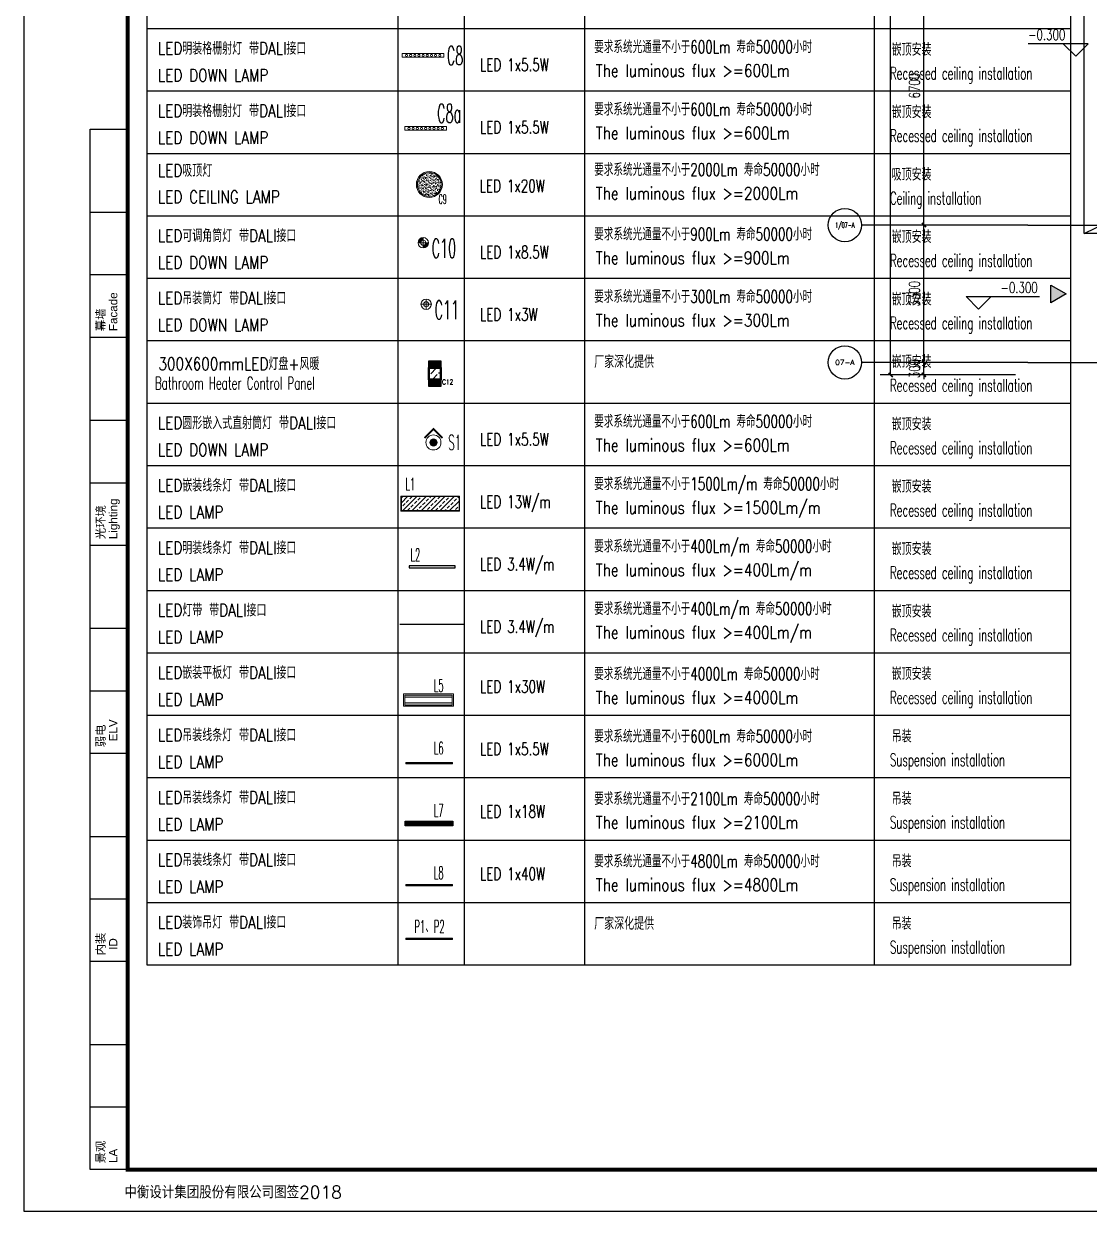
# Model space of a CAD drawing. Extents: x -621157 to 1764546, y -106808 to 741893.
# Drawn here: x 172558 to 198175, y -20399 to 8138 of the extents above; entities that cross this region are included whole.
import ezdxf
from ezdxf.enums import TextEntityAlignment as Align

# ---------------------------------------------------------------- set-up
doc = ezdxf.new("R2010")
doc.units = 0
doc.header["$LTSCALE"] = 1000
doc.header["$MEASUREMENT"] = 0
doc.linetypes.add('DOT', pattern=[6.35, 0, -6.35])
doc.linetypes.add('XREF-A-101-平面图_t3$0$DOTE', pattern=[2.42, 2, -0.2, 0.02, -0.2])
for name, color, linetype in [('0-底图', 7, 'Continuous'), ('A0-Verital$0$TK-WHITE', 7, 'Continuous'), ('AXIS_TEXT', 7, 'Continuous'), ('EQUIP-照明', 3, 'Continuous'), ('I-LIGHT', 3, 'Continuous'), ('SIG_TEXT', 2, 'Continuous'), ('XREF-A-101-平面图_t3$0$A-DIM_ELEV', 8, 'Continuous'), ('XREF-A-101-平面图_t3$0$A-DOTE', 8, 'Continuous'), ('XREF-A-101-平面图_t3$0$A-GROUND', 8, 'Continuous'), ('XREF-A-101-平面图_t3$0$AXIS', 8, 'Continuous'), ('XREF-A-101-平面图_t3$0$PUB_HATCH', 8, 'Continuous'), ('XREF-A-101-平面图_t3$0$PUB_TEXT', 8, 'Continuous'), ('顶面材料与灯具图例$0$I-LIGHT—灯具编号', 8, 'Continuous')]:
    doc.layers.add(name, color=color, linetype=linetype)
doc.layers.add('CEILING-INF', color=4, linetype='Continuous', lineweight=0)
doc.layers.add('LIGHT-INF', color=6, linetype='Continuous', lineweight=0)
doc.styles.add('A0-Verital$0$TK-HZ', font='romans.shx', dxfattribs={"bigfont": 'hztxt.shx'})
doc.styles.add('A0-Verital$0$TK_Arial', font='arial.ttf')
doc.styles.add('A0-Verital$0$TK_HZ', font='romans.shx', dxfattribs={"bigfont": 'hztxt.shx'})
doc.styles.add('A0-Verital$0$TK_宋体', font='STZHONGS.TTF')
doc.styles.add('COMPLEX', font='COMPLEX')
doc.styles.add('DIM_FONT', font='ROMANS', dxfattribs={"width": 0.8, "bigfont": 'HZDXC'})
doc.styles.add('INF DIM', font='SIMPLEX.SHX', dxfattribs={"width": 0.7, "bigfont": 'hztxt.shx'})
doc.styles.add('XREF-A-101-平面图_t3$0$A-AXIS-LABEL', font='COMPLEX', dxfattribs={"bigfont": 'GBCBIG'})
doc.styles.add('XREF-A-101-平面图_t3$0$A-DIM_T3', font='SIMPLEX', dxfattribs={"width": 0.705882, "bigfont": 'GBCBIG'})
doc.styles.add('XREF-A-101-平面图_t3$0$A-STANDARD', font='SIMPLEX', dxfattribs={"bigfont": 'GBCBIG'})
doc.styles.add('XZC', font='SIMPLEX.SHX', dxfattribs={"width": 0.7, "bigfont": 'hztxt.shx'})
doc.styles.add('顶面材料与灯具图例$0$DIM_FONT', font='SIMPLEX.shx', dxfattribs={"width": 0.8})
doc.linetypes.add('LED_LINE', pattern='A,12.7,-5.08,["LED",XZC,S=2.54,R=0,X=-2.54,Y=-1.27],-6.35', length=24.13)
doc.dimstyles.new('XREF-A-101-平面图_t3$0$A-DIM-100', dxfattribs={"dimscale": 100, "dimtxt": 2.55, "dimasz": 1, "dimexe": 2.5, "dimexo": 3, "dimgap": 1, "dimtad": 1, "dimdec": 0, "dimzin": 0, "dimdsep": 46, "dimtxsty": 'XREF-A-101-平面图_t3$0$A-DIM_T3', "dimblk": 'XREF-A-101-平面图_t3$0$_ArchTick', "dimcen": 0.09, "dimclrt": 7, "dimazin": 2, "dimtfac": 1, "dimtdec": 0, "dimtix": 1, "dimtmove": 2, "dimatfit": 3, "dimfxl": 0, "dimtolj": 1, "dimtzin": 0, "dimarcsym": 0})

# ---------------------------------------------------------------- blocks, each defined once
blk = doc.blocks.new('XREF-A-101-平面图_t3$0$_ArchTick')
at = {"color": 0, "linetype": 'ByBlock', "const_width": 0.4}
blk.add_lwpolyline([(-0.5, -0.5), (0.5, 0.5)], dxfattribs=at)
blk = doc.blocks.new('*D25383')
at = {"layer": 'Defpoints', "color": 0}
for p in [(-5800, 0), (-3300, 0), (-3300, -300)]:
    blk.add_point(p, dxfattribs=at)
at = {"layer": 'XREF-A-101-平面图_t3$0$AXIS', "color": 0, "lineweight": -2}
for p, q in [((-3600, 0), (-6050, 0)), ((-5800, 0), (-5800, 100)), ((-5800, -300), (-5800, 0)), ((-3600, -300), (-6050, -300)), ((-5800, -300), (-5800, -400))]:
    blk.add_line(p, q, dxfattribs=at)
at = {"layer": 'XREF-A-101-平面图_t3$0$AXIS', "color": 0, "linetype": 'ByBlock', "lineweight": -2, "xscale": 100, "yscale": 100, "zscale": 100}
for p, rotation in [((-5800, 0), 270), ((-5800, -300), 90)]:
    blk.add_blockref('XREF-A-101-平面图_t3$0$_ArchTick', p, dxfattribs=dict(at, rotation=rotation))
at = {"layer": 'XREF-A-101-平面图_t3$0$AXIS', "color": 7, "insert": (-6028, -150), "char_height": 255, "attachment_point": 5, "rotation": 90, "style": 'XREF-A-101-平面图_t3$0$A-DIM_T3'}
blk.add_mtext('\\A1;300', dxfattribs=at)
blk = doc.blocks.new('*D25384')
at = {"layer": 'Defpoints', "color": 0}
for p in [(-5800, 3300), (-3300, 3300), (-3300, 0)]:
    blk.add_point(p, dxfattribs=at)
at = {"layer": 'XREF-A-101-平面图_t3$0$AXIS', "color": 0, "lineweight": -2}
for p, q in [((-3600, 3300), (-6050, 3300)), ((-5800, 0), (-5800, 3300)), ((-3600, 0), (-6050, 0))]:
    blk.add_line(p, q, dxfattribs=at)
at = {"layer": 'XREF-A-101-平面图_t3$0$AXIS', "color": 0, "linetype": 'ByBlock', "lineweight": -2, "xscale": 100, "yscale": 100, "zscale": 100}
for p, rotation in [((-5800, 3300), 90), ((-5800, 0), 270)]:
    blk.add_blockref('XREF-A-101-平面图_t3$0$_ArchTick', p, dxfattribs=dict(at, rotation=rotation))
at = {"layer": 'XREF-A-101-平面图_t3$0$AXIS', "color": 7, "insert": (-6028, 1650), "char_height": 255, "attachment_point": 5, "rotation": 90, "style": 'XREF-A-101-平面图_t3$0$A-DIM_T3'}
blk.add_mtext('\\A1;3300', dxfattribs=at)
blk = doc.blocks.new('*D25385')
at = {"layer": 'Defpoints', "color": 0}
for p in [(-5800, 10000), (-3300, 10000), (-3300, 3300)]:
    blk.add_point(p, dxfattribs=at)
at = {"layer": 'XREF-A-101-平面图_t3$0$AXIS', "color": 0, "lineweight": -2}
for p, q in [((-3600, 10000), (-6050, 10000)), ((-5800, 3300), (-5800, 10000)), ((-3600, 3300), (-6050, 3300))]:
    blk.add_line(p, q, dxfattribs=at)
at = {"layer": 'XREF-A-101-平面图_t3$0$AXIS', "color": 0, "linetype": 'ByBlock', "lineweight": -2, "xscale": 100, "yscale": 100, "zscale": 100}
for p, rotation in [((-5800, 10000), 90), ((-5800, 3300), 270)]:
    blk.add_blockref('XREF-A-101-平面图_t3$0$_ArchTick', p, dxfattribs=dict(at, rotation=rotation))
at = {"layer": 'XREF-A-101-平面图_t3$0$AXIS', "color": 7, "insert": (-6028, 6650), "char_height": 255, "attachment_point": 5, "rotation": 90, "style": 'XREF-A-101-平面图_t3$0$A-DIM_T3'}
blk.add_mtext('\\A1;6700', dxfattribs=at)
blk = doc.blocks.new('_AXISO')
blk.add_circle((0, 0), 0.5)
at = {"layer": 'AXIS_TEXT', "style": 'COMPLEX'}
blk.add_attdef('A', text='', height=0.56, dxfattribs=at).set_placement((-0.25, -0.28), (0.25, -0.28), align=Align.FIT)
blk = doc.blocks.new('*D25392')
at = {"layer": 'Defpoints', "color": 0}
for p in [(-6600, 40300), (-3300, 40300), (-3300, -300)]:
    blk.add_point(p, dxfattribs=at)
at = {"layer": 'XREF-A-101-平面图_t3$0$AXIS', "color": 0, "lineweight": -2}
for p, q in [((-3600, 40300), (-6850, 40300)), ((-6600, -300), (-6600, 40300)), ((-3600, -300), (-6850, -300))]:
    blk.add_line(p, q, dxfattribs=at)
at = {"layer": 'XREF-A-101-平面图_t3$0$AXIS', "color": 0, "linetype": 'ByBlock', "lineweight": -2, "xscale": 100, "yscale": 100, "zscale": 100}
for p, rotation in [((-6600, 40300), 90), ((-6600, -300), 270)]:
    blk.add_blockref('XREF-A-101-平面图_t3$0$_ArchTick', p, dxfattribs=dict(at, rotation=rotation))
at = {"layer": 'XREF-A-101-平面图_t3$0$AXIS', "color": 7, "insert": (-6828, 20000), "char_height": 255, "attachment_point": 5, "rotation": 90, "style": 'XREF-A-101-平面图_t3$0$A-DIM_T3'}
blk.add_mtext('\\A1;40600', dxfattribs=at)
blk = doc.blocks.new('XREF-A-101-平面图_t3$0$bz1')
at = {"layer": 'XREF-A-101-平面图_t3$0$PUB_HATCH'}
h = blk.add_hatch(color=1, dxfattribs=at)
h.dxf.hatch_style = 1
h.paths.add_polyline_path([(4866032, -641203), (4865818, -641573), (4866245, -641573)])
at = {"layer": 'XREF-A-101-平面图_t3$0$PUB_TEXT', "color": 1}
blk.add_lwpolyline([(4866032, -641203), (4865818, -641573), (4866245, -641573)], close=True, dxfattribs=at)
blk = doc.blocks.new('XREF-A-101-平面图_t3$0$G$C34B60025')
at = {"xscale": -1, "rotation": 270}
blk.add_blockref('XREF-A-101-平面图_t3$0$bz1', (638721, -5004286), dxfattribs=at)
blk = doc.blocks.new('A0-Verital$0$新增会签')
at = {"layer": 'A0-Verital$0$TK-WHITE'}
for p, q in [((-900, 0), (-900, 25000)), ((-900, 25000), (0, 25000)), ((0, 23000), (-900, 23000)), ((0, 21500), (-900, 21500)), ((0, 20000), (-900, 20000)), ((0, 18000), (-900, 18000)), ((0, 16500), (-900, 16500)), ((0, 15000), (-900, 15000)), ((0, 13000), (-900, 13000)), ((0, 11500), (-900, 11500)), ((0, 10000), (-900, 10000)), ((0, 8000), (-900, 8000)), ((0, 6500), (-900, 6500)), ((0, 5000), (-900, 5000)), ((0, 3000), (-900, 3000)), ((0, 1500), (-900, 1500)), ((0, 0), (-900, 0))]:
    blk.add_line(p, q, dxfattribs=at)
for s, style, p in [('Facade ', 'A0-Verital$0$TK_Arial', (-250, 20150)), ('幕墙', 'A0-Verital$0$TK_宋体', (-550, 20150)), ('Lighting  ', 'A0-Verital$0$TK_Arial', (-250, 15150)), ('光环境 ', 'A0-Verital$0$TK_宋体', (-550, 15150)), ('弱电 ', 'A0-Verital$0$TK_宋体', (-550, 10150)), ('ELV', 'A0-Verital$0$TK_Arial', (-250, 10293)), ('内装 ', 'A0-Verital$0$TK_宋体', (-550, 5150)), ('ID   ', 'A0-Verital$0$TK_Arial', (-250, 5283)), ('景观 ', 'A0-Verital$0$TK_宋体', (-550, 150)), ('LA ', 'A0-Verital$0$TK_Arial', (-250, 159))]:
    blk.add_text(s, height=200, rotation=90, dxfattribs=dict(at, style=style)).set_placement(p)
at = {"layer": 'A0-Verital$0$TK-WHITE', "style": 'A0-Verital$0$TK-HZ', "flags": 8}
blk.add_attdef('FACADE', (-271, 21710), '', height=350, rotation=90, dxfattribs=at)
at = {"layer": 'A0-Verital$0$TK-WHITE', "style": 'A0-Verital$0$TK-HZ'}
for tag, p in [('LIGHTING', (-271, 16710)), ('ELECTRICITYLOWVOLTAGE', (-271, 11710)), ('INTERIORDESIGN', (-271, 6710)), ('LANDSCAPEARCHITECTURE', (-271, 1710))]:
    blk.add_attdef(tag, p, '', height=350, rotation=90, dxfattribs=at)
blk = doc.blocks.new('A0-Verital')
blk.add_lwpolyline([(118900, 84100), (0, 84100), (0, 0), (118900, 0)], close=True)
at = {"const_width": 100}
blk.add_lwpolyline([(2500, 83100), (117900, 83100), (117900, 1000), (2500, 1000)], close=True, dxfattribs=at)
blk.add_blockref('A0-Verital$0$新增会签', (2500, 1000))
at = {"style": 'A0-Verital$0$TK_HZ'}
blk.add_text('中衡设计集团股份有限公司图签2018', height=300, dxfattribs=at).set_placement((2420, 308))
blk = doc.blocks.new('顶面材料与灯具图例$0$gfddxx')
at = {"ltscale": 20}
h = blk.add_hatch(dxfattribs=at)
h.set_pattern_fill('ANSI36', color=256, scale=1000)
h.set_pattern_definition([(45, (-0.002, 170), (66.291261, 243.067956), [312.5, -62.5, 0, -62.5])])
h.paths.add_polyline_path([(452232, 1190320), (452232, 1190060), (452492, 1190060), (452492, 1190320)])
at = {"ltscale": 20, "elevation": 0}
for points in [[(452212, 1190340), (452512, 1190340), (452512, 1190490), (452212, 1190490)], [(452212, 1190340), (452512, 1190340), (452512, 1190040), (452212, 1190040)], [(452222, 1190350), (452502, 1190350), (452502, 1190480), (452222, 1190480)], [(452212, 1189890), (452512, 1189890), (452512, 1190040), (452212, 1190040)], [(452222, 1189900), (452502, 1189900), (452502, 1190030), (452222, 1190030)]]:
    blk.add_lwpolyline(points, close=True, dxfattribs=at)
for points in [[(452222, 1190460), (452502, 1190460)], [(452222, 1190430), (452502, 1190430)], [(452222, 1190400), (452502, 1190400)], [(452222, 1190370), (452502, 1190370)], [(452492, 1190320), (452492, 1190060), (452232, 1190060), (452232, 1190320), (452492, 1190320)], [(452222, 1190010), (452502, 1190010)], [(452222, 1189980), (452502, 1189980)], [(452222, 1189950), (452502, 1189950)], [(452222, 1189920), (452502, 1189920)]]:
    blk.add_lwpolyline(points, dxfattribs=at)
blk = doc.blocks.new('A$C8c40f85b')
h = blk.add_hatch()
h.set_pattern_fill('AR-SAND', color=251)
h.set_pattern_definition([(37.5, (-207815.466, -137699.18), (-1.600031, 48.941324), [0, -38.608, 0, -43.18, 0, -41.275]), (7.5, (-207815.466, -137699.18), (44.952328, 71.68251), [0, -20.828, 0, -34.798, 0, -13.335]), (327.5, (-207846.71, -137699.18), (79.099237, 0.1437185), [0, -12.7, 0, -45.72, 0, -59.69]), (317.5, (-207846.71, -137699.18), (76.355645, 22.292932), [0, -6.35, 0, -29.972, 0, -34.29])])
edge = h.paths.add_edge_path()
edge.add_arc((0, 0), 230, 0, 360)
blk.add_circle((0, 0), 250)
at = {"color": 251}
blk.add_circle((0, 0), 230, dxfattribs=at)
at = {"style": 'INF DIM', "width": 0.5}
blk.add_text('C9', height=180, dxfattribs=at).set_placement((177, -371))
blk = doc.blocks.new('Infinity0113183485')
h = blk.add_hatch(color=256)
edge = h.paths.add_edge_path()
edge.add_arc((0, 0), 45, -90, 270, ccw=False)
at = {"const_width": 22.5}
blk.add_lwpolyline([(-109, 54), (0, 163), (109, 54)], dxfattribs=at)
for radius in [90, 45]:
    blk.add_circle((0, 0), radius)
at = {"style": 'INF DIM', "width": 0.5}
blk.add_text('S1', height=180, dxfattribs=at).set_placement((179, -90))
blk = doc.blocks.new('Infinity01131843401')
blk.add_lwpolyline([(-200, -17), (-200, 18), (200, 18), (200, -17)], close=True)
for centre in [(-160, 0), (-120, 0), (-80, 0), (-40, 0), (0, 0), (40, 0), (80, 0), (120, 0), (160, 0)]:
    blk.add_circle(centre, 10)
at = {"style": 'INF DIM', "width": 0.5}
blk.add_text('C8', height=180, dxfattribs=at).set_placement((228, -92))
blk = doc.blocks.new('C8A')
blk.add_lwpolyline([(793203, -54121), (793203, -54086), (793603, -54086), (793603, -54121)], close=True)
for centre in [(793243, -54104), (793283, -54104), (793323, -54104), (793363, -54104), (793403, -54104), (793443, -54104), (793483, -54104), (793523, -54104), (793563, -54104)]:
    blk.add_circle(centre, 10)
at = {"style": 'INF DIM', "width": 0.5}
blk.add_text('C8a', height=180, dxfattribs=at).set_placement((793513, -54050))
blk = doc.blocks.new('A$C8937094a')
at = {"color": 8}
for points in [[(50, 0), (-50, 0)], [(0, 50), (0, -50)]]:
    blk.add_lwpolyline(points, dxfattribs=at)
blk.add_circle((0, 0), 50)
blk.add_circle((0, 0), 24.5, dxfattribs=at)
at = {"style": 'INF DIM', "width": 0.5}
blk.add_text('C11', height=180, dxfattribs=at).set_placement((81, -144))
blk = doc.blocks.new('*U24927')
h = blk.add_hatch(color=8)
h.dxf.hatch_style = 1
h.paths.add_polyline_path([(-50, 0), (-24, 0, -0.414214), (0, 24), (0, 50, 0.414214)])
h.paths.add_polyline_path([(0, -24), (0, -50, 0.414214), (50, 0), (24, 0, -0.414214)])
at = {"color": 8}
for points in [[(50, 0), (-50, 0)], [(0, 50), (0, -50)]]:
    blk.add_lwpolyline(points, dxfattribs=at)
blk.add_circle((0, 0), 50)
blk.add_circle((0, 0), 24.5, dxfattribs=at)
at = {"style": 'INF DIM', "width": 0.5}
blk.add_text('C10', height=180, dxfattribs=at).set_placement((81, -144))
blk = doc.blocks.new('XREF-A-101-平面图_t3$0$轴网')
at = {"layer": 'XREF-A-101-平面图_t3$0$A-DOTE', "linetype": 'XREF-A-101-平面图_t3$0$DOTE'}
for p, q in [((-3300, 3300), (9500, 3300)), ((-3300, 0), (69800, 0))]:
    blk.add_line(p, q, dxfattribs=at)
at = {"layer": 'XREF-A-101-平面图_t3$0$AXIS'}
for p, q in [((-3300, 3300), (-7300, 3300)), ((-3300, 0), (-7300, 0))]:
    blk.add_line(p, q, dxfattribs=at)
ref = blk.add_blockref('_AXISO', (-7700, 3300), dxfattribs=dict(at, xscale=800, yscale=800, zscale=800))
ref.add_attrib('A', '1/07-A', dxfattribs={"color": 7, "height": 129.72, "style": 'XREF-A-101-平面图_t3$0$A-AXIS-LABEL', "width": 0.618285}).set_placement((-7931.1, 3235.1), (-7468.9, 3235.1), align=Align.FIT)
ref = blk.add_blockref('_AXISO', (-7700, 0), dxfattribs=dict(at, xscale=800, yscale=800, zscale=800))
ref.add_attrib('A', '07-A', dxfattribs={"color": 7, "height": 121.87, "style": 'XREF-A-101-平面图_t3$0$A-AXIS-LABEL', "width": 0.952381}).set_placement((-7932.1, -60.9), (-7467.9, -60.9), align=Align.FIT)
for p1, p2, distance, picture, middle in [((-3300, -300), (-3300, 40300), 3300, '*D25392', (-6827.5, 20000)), ((-3300, 3300), (-3300, 10000), 2500, '*D25385', (-6027.5, 6650)), ((-3300, 0), (-3300, 3300), 2500, '*D25384', (-6027.5, 1650)), ((-3300, -300), (-3300, 0), 2500, '*D25383', (-6027.5, -150))]:
    dim = blk.add_aligned_dim(p1=p1, p2=p2, distance=distance, dimstyle='XREF-A-101-平面图_t3$0$A-DIM-100', dxfattribs=at)
    dim.commit()
    dim.dimension.update_dxf_attribs({"geometry": picture, "text_midpoint": middle})
blk = doc.blocks.new('XREF-A-101-平面图_t3')
at = {"layer": 'XREF-A-101-平面图_t3$0$A-DIM_ELEV'}
for p, q in [((198150, 7656), (196706, 7656)), ((197850, 7356), (197550, 7656)), ((197850, 7356), (198150, 7656)), ((195515, 1280), (195215, 1580)), ((195215, 1580), (196975, 1580)), ((195515, 1280), (195815, 1580))]:
    blk.add_line(p, q, dxfattribs=at)
at = {"layer": 'XREF-A-101-平面图_t3$0$A-GROUND'}
for points in [[(199700, 3100), (198050, 3100), (198050, 16100), (199700, 16100)], [(198050, 3100), (199700, 3900)]]:
    blk.add_lwpolyline(points, dxfattribs=at)
blk.add_blockref('XREF-A-101-平面图_t3$0$G$C34B60025', (200100, 139900))
at = {"layer": 'XREF-A-101-平面图_t3$0$A-DOTE'}
blk.add_blockref('XREF-A-101-平面图_t3$0$轴网', (200000, 0), dxfattribs=at)
at = {"layer": 'XREF-A-101-平面图_t3$0$A-DIM_ELEV', "color": 7, "style": 'XREF-A-101-平面图_t3$0$A-STANDARD', "width": 0.705882}
for p in [(196706, 7746), (196042, 1670)]:
    blk.add_text('-0.300', height=255, dxfattribs=at).set_placement(p)

msp = doc.modelspace()

# ---------------------------------------------------------------- hatches: boundary and pattern name
at = {"layer": 'LIGHT-INF'}
h = msp.add_hatch(dxfattribs=at)
h.set_pattern_fill('ANSI33', color=8, scale=25)
h.set_pattern_definition([(45, (135199.15, -100548.22), (-112.2532, 112.2532), []), (45, (135311.41, -100548.22), (-112.2532, 112.2532), [79.375, -39.6875])])
h.paths.add_polyline_path([(181637, -3223), (183024, -3223), (183024, -3561), (181637, -3561)])
h.paths.add_polyline_path([(181987, -3211), (183390, -3223)])

# ---------------------------------------------------------------- linework, layer by layer
for points in [[(181823, -4888), (181823, -4938), (182930, -4938), (182930, -4888)], [(181725, -11021), (182878, -11021), (182878, -11141), (181725, -11141)], [(182878, -11021), (182878, -11061), (181725, -11061), (181725, -11021)], [(182878, -11061), (182878, -11101), (181725, -11101), (181725, -11061)], [(182878, -11101), (182878, -11141), (181725, -11141), (181725, -11101)]]:
    msp.add_lwpolyline(points, close=True)
at = {"layer": 'I-LIGHT', "linetype": 'LED_LINE', "ltscale": 0.05}
msp.add_lwpolyline([(181597, -6291), (183131, -6291)], dxfattribs=at)
at = {"layer": 'LIGHT-INF'}
msp.add_lwpolyline([(181624, -3211), (183037, -3211), (183037, -3573), (181624, -3573)], close=True, dxfattribs=at)
at = {"layer": 'LIGHT-INF', "color": 8}
msp.add_lwpolyline([(181637, -3223), (183024, -3223), (183024, -3561), (181637, -3561)], close=True, dxfattribs=at)
at = {"layer": 'SIG_TEXT'}
for p, q in [((181556, 18514), (181556, -14486)), ((183147, 18514), (183147, -14486)), ((186040, 18514), (186040, -14486)), ((197735, -8486), (175525, -8486)), ((197735, -9986), (175525, -9986)), ((197735, -11486), (175525, -11486)), ((197735, -12986), (175525, -12986)), ((197735, -14486), (175525, -14486))]:
    msp.add_line(p, q, dxfattribs=at)
msp.add_lwpolyline([(175525, -14486), (175525, 19206)], dxfattribs=at)

# ---------------------------------------------------------------- block references
at = {"layer": '0-底图'}
msp.add_blockref('XREF-A-101-平面图_t3', (0, 0), dxfattribs=at)
at = {"layer": 'EQUIP-照明'}
ref = msp.add_blockref('顶面材料与灯具图例$0$gfddxx', (-269920, -1190463, 0), dxfattribs=at)
ref.add_attrib('L08', 'C12', (182616, -530), dxfattribs={"layer": '顶面材料与灯具图例$0$I-LIGHT—灯具编号', "color": 40, "height": 120, "style": '顶面材料与灯具图例$0$DIM_FONT', "width": 0.7})
at = {"layer": 'LIGHT-INF', "color": 6}
for name, p, xscale, yscale, zscale in [('Infinity01131843401', (182160, 7377), 2.5, 2.5, 2.5), ('C8A', (-1801286, 140883), 2.5, 2.5, 2.5), ('A$C8c40f85b', (182310, 4274), 1.25, 1.25, 1.25)]:
    msp.add_blockref(name, p, dxfattribs=dict(at, xscale=xscale, yscale=yscale, zscale=zscale))
at = {"layer": 'LIGHT-INF'}
for name, p, xscale, yscale, zscale in [('*U24927', (182163, 2876), 2.5, 2.5, 2.5), ('A$C8937094a', (182234, 1396), 2.5, 2.5, 2.5), ('Infinity0113183485', (182409, -1925), 2, 2, 2)]:
    msp.add_blockref(name, p, dxfattribs=dict(at, xscale=xscale, yscale=yscale, zscale=zscale))

# ---------------------------------------------------------------- texts
at = {"layer": 'LIGHT-INF', "style": 'INF DIM', "width": 0.5}
for s, p in [('L1', (181736, -3072)), ('L2', (181854, -4775)), ('L6', (182415, -9418)), ('L7', (182415, -10918)), ('L8', (182415, -12418)), ('P1、P2', (181949, -13705))]:
    msp.add_text(s, height=300, dxfattribs=at).set_placement(p)
at = {"layer": 'SIG_TEXT', "style": 'DIM_FONT'}
for s, width, p in [('LED明装格栅射灯 带DALI接口', 0.8, (175784, 7395)), ('要求系统光通量不小于600Lm 寿命50000小时', 0.7, (186273, 7432)), ('LED 1x5.5W', 0.7, (183524, 7000)), ('The luminous flux >=600Lm', 0.8, (186314, 6862)), ('LED DOWN LAMP', 0.8, (175784, 6749)), ('LED明装格栅射灯 带DALI接口', 0.8, (175784, 5895)), ('要求系统光通量不小于600Lm 寿命50000小时', 0.7, (186273, 5932)), ('LED 1x5.5W', 0.7, (183524, 5500)), ('LED DOWN LAMP', 0.8, (175784, 5249)), ('The luminous flux >=600Lm', 0.8, (186314, 5362)), ('LED吸顶灯 ', 0.8, (175784, 4460)), ('要求系统光通量不小于2000Lm 寿命50000小时', 0.7, (186273, 4482)), ('LED 1x20W', 0.7, (183518, 4090)), ('LED CEILING LAMP', 0.8, (175784, 3827)), ('The luminous flux >=2000Lm', 0.8, (186314, 3912)), ('LED可调角筒灯 带DALI接口', 0.8, (175784, 2895)), ('要求系统光通量不小于900Lm 寿命50000小时', 0.7, (186273, 2932)), ('LED 1x8.5W', 0.7, (183524, 2500)), ('The luminous flux >=900Lm', 0.8, (186314, 2362)), ('LED DOWN LAMP', 0.8, (175784, 2249)), ('LED吊装筒灯 带DALI接口', 0.8, (175784, 1395)), ('要求系统光通量不小于300Lm 寿命50000小时', 0.7, (186273, 1432)), ('LED 1x3W', 0.7, (183524, 1000)), ('The luminous flux >=300Lm', 0.8, (186314, 862)), ('LED DOWN LAMP', 0.8, (175784, 749)), ('300X600mmLED灯盘+风暖', 0.8, (175797, -184)), ('厂家深化提供', 0.8, (186273, -135)), ('Bathroom Heater Control Panel', 0.6, (175713, -648)), ('LED圆形嵌入式直射筒灯 带DALI接口', 0.8, (175784, -1605)), ('要求系统光通量不小于600Lm 寿命50000小时', 0.7, (186273, -1568)), ('LED 1x5.5W', 0.7, (183524, -2000)), ('LED DOWN LAMP', 0.8, (175784, -2251)), ('The luminous flux >=600Lm', 0.8, (186314, -2138)), ('LED嵌装线条灯 带DALI接口', 0.8, (175784, -3105)), ('要求系统光通量不小于1500Lm/m 寿命50000小时', 0.7, (186273, -3068)), ('LED 13W/m', 0.7, (183524, -3500)), ('The luminous flux >=1500Lm/m', 0.8, (186314, -3638)), ('LED LAMP', 0.8, (175784, -3751)), ('LED明装线条灯 带DALI接口', 0.8, (175784, -4605)), ('要求系统光通量不小于400Lm/m 寿命50000小时', 0.7, (186273, -4568)), ('LED 3.4W/m', 0.7, (183524, -5000)), ('The luminous flux >=400Lm/m', 0.8, (186314, -5138)), ('LED LAMP', 0.8, (175784, -5251)), ('LED灯带 带DALI接口', 0.8, (175784, -6105)), ('要求系统光通量不小于400Lm/m 寿命50000小时', 0.7, (186273, -6068)), ('LED 3.4W/m', 0.7, (183524, -6500)), ('LED LAMP', 0.8, (175784, -6751)), ('The luminous flux >=400Lm/m', 0.8, (186314, -6638)), ('LED嵌装平板灯 带DALI接口', 0.8, (175784, -7605)), ('要求系统光通量不小于4000Lm 寿命50000小时', 0.7, (186273, -7635)), ('LED 1x30W', 0.7, (183524, -7941)), ('LED LAMP', 0.8, (175784, -8251)), ('The luminous flux >=4000Lm', 0.8, (186314, -8204)), ('LED吊装线条灯 带DALI接口', 0.8, (175784, -9105)), ('要求系统光通量不小于600Lm 寿命50000小时', 0.7, (186273, -9135)), ('吊装', 0.8, (193424, -9133)), ('LED 1x5.5W', 0.7, (183524, -9441)), ('The luminous flux >=6000Lm', 0.8, (186314, -9704)), ('Suspension installation', 0.6, (193383, -9702)), ('LED LAMP', 0.8, (175784, -9751)), ('LED吊装线条灯 带DALI接口', 0.8, (175784, -10605)), ('要求系统光通量不小于2100Lm 寿命50000小时', 0.7, (186273, -10635)), ('吊装', 0.8, (193424, -10633)), ('LED 1x18W', 0.7, (183524, -10941)), ('LED LAMP', 0.8, (175784, -11251)), ('The luminous flux >=2100Lm', 0.8, (186314, -11204)), ('Suspension installation', 0.6, (193383, -11202)), ('LED吊装线条灯 带DALI接口', 0.8, (175784, -12105)), ('要求系统光通量不小于4800Lm 寿命50000小时', 0.7, (186273, -12135)), ('吊装', 0.8, (193424, -12133)), ('LED 1x40W', 0.7, (183524, -12441)), ('LED LAMP', 0.8, (175784, -12751)), ('The luminous flux >=4800Lm', 0.8, (186314, -12704)), ('Suspension installation', 0.6, (193383, -12702)), ('LED装饰吊灯 带DALI接口', 0.8, (175784, -13605)), ('厂家深化提供', 0.8, (186273, -13635)), ('吊装', 0.8, (193424, -13633)), ('LED LAMP', 0.8, (175784, -14251)), ('Suspension installation', 0.6, (193383, -14202))]:
    msp.add_text(s, height=300, dxfattribs=dict(at, width=width)).set_placement(p)

# ---------------------------------------------------------------- next in the draw order: linework, layer by layer
at = {"layer": 'SIG_TEXT'}
for p, q in [((197735, 8014), (175525, 8014)), ((197735, 6514), (175525, 6514)), ((197735, 5014), (175525, 5014)), ((197735, 3514), (175525, 3514)), ((197735, 2014), (175525, 2014)), ((197735, 514), (175525, 514)), ((197735, -986), (175525, -986)), ((197735, -2486), (175525, -2486)), ((197735, -3986), (175525, -3986)), ((197735, -5486), (175525, -5486)), ((197735, -6986), (175525, -6986))]:
    msp.add_line(p, q, dxfattribs=at)
for points in [[(197735, -14486), (197735, 19206)], [(193010, -14486), (193010, 18514)]]:
    msp.add_lwpolyline(points, dxfattribs=at)

# ---------------------------------------------------------------- next in the draw order: block references
msp.add_blockref('A0-Verital', (172558, -20399))

# ---------------------------------------------------------------- next in the draw order: texts
at = {"layer": 'SIG_TEXT', "style": 'DIM_FONT'}
for s, width, p in [('嵌顶安装', 0.8, (193424, 7367)), ('Recessed ceiling installation', 0.6, (193383, 6798)), ('嵌顶安装', 0.8, (193424, 5867)), ('Recessed ceiling installation', 0.6, (193383, 5298)), ('吸顶安装', 0.8, (193424, 4367)), ('Ceiling installation', 0.6, (193383, 3798)), ('嵌顶安装', 0.8, (193424, 2867)), ('Recessed ceiling installation', 0.6, (193383, 2298)), ('嵌顶安装', 0.8, (193424, 1367)), ('Recessed ceiling installation', 0.6, (193383, 798)), ('嵌顶安装', 0.8, (193424, -133)), ('Recessed ceiling installation', 0.6, (193383, -702)), ('嵌顶安装', 0.8, (193424, -1633)), ('Recessed ceiling installation', 0.6, (193383, -2202)), ('嵌顶安装', 0.8, (193424, -3133)), ('Recessed ceiling installation', 0.6, (193383, -3702)), ('嵌顶安装', 0.8, (193424, -4633)), ('Recessed ceiling installation', 0.6, (193383, -5202)), ('嵌顶安装', 0.8, (193424, -6133)), ('Recessed ceiling installation', 0.6, (193383, -6702)), ('嵌顶安装', 0.8, (193424, -7633)), ('Recessed ceiling installation', 0.6, (193383, -8202))]:
    msp.add_text(s, height=300, dxfattribs=dict(at, width=width)).set_placement(p)

# ---------------------------------------------------------------- next in the draw order: wipeouts: each hides what was drawn before it
at = {"linetype": 'DOT'}
for points, layer in [([(182865, -9619), (182865, -9649), (181741, -9649), (181741, -9619)], 'CEILING-INF'), ([(182865, -12548), (182865, -12578), (181741, -12578), (181741, -12548)], 'CEILING-INF'), ([(182865, -13835), (182865, -13865), (181741, -13865), (181741, -13835)], 'CEILING-INF'), ([(182889, -7965), (182889, -8265), (181689, -8265), (181689, -7965)], 'LIGHT-INF')]:
    msp.add_wipeout(points, dxfattribs=at).dxf.layer = layer

# ---------------------------------------------------------------- next in the draw order: hatches: boundary and pattern name
at = {"layer": 'LIGHT-INF'}
h = msp.add_hatch(color=256, dxfattribs=at)
h.dxf.hatch_style = 1
h.paths.add_polyline_path([(182859, -7995), (182859, -8045), (181719, -8045), (181719, -7995)])
h = msp.add_hatch(color=256, dxfattribs=at)
h.dxf.hatch_style = 1
h.paths.add_polyline_path([(182859, -8185), (182859, -8235), (181719, -8235), (181719, -8185)])
h = msp.add_hatch(dxfattribs=at)
h.set_pattern_fill('ANSI37', color=256, scale=5, angle=270)
h.set_pattern_definition([(315, (182541.145, -9634.291), (11.22532, 11.22532), []), (45, (182541.145, -9634.291), (-11.22532, 11.22532), [])])
h.paths.add_polyline_path([(182860, -9624), (182860, -9644), (181746, -9644), (181746, -9624)])
h = msp.add_hatch(dxfattribs=at)
h.set_pattern_fill('ANSI37', color=256, scale=5, angle=270)
h.set_pattern_definition([(315, (182541.145, -12562.809), (11.22532, 11.22532), []), (45, (182541.145, -12562.809), (-11.22532, 11.22532), [])])
h.paths.add_polyline_path([(182860, -12553), (182860, -12573), (181746, -12573), (181746, -12553)])
h = msp.add_hatch(dxfattribs=at)
h.set_pattern_fill('ANSI37', color=256, scale=5, angle=270)
h.set_pattern_definition([(315, (182541.145, -13850.1), (11.22532, 11.22532), []), (45, (182541.145, -13850.1), (-11.22532, 11.22532), [])])
h.paths.add_polyline_path([(182860, -13840), (182860, -13860), (181746, -13860), (181746, -13840)])

# ---------------------------------------------------------------- next in the draw order: linework, layer by layer
for points in [[(182889, -7965), (182889, -8265), (181689, -8265), (181689, -7965)], [(182859, -7995), (182859, -8235), (181719, -8235), (181719, -7995)], [(182859, -7995), (182859, -8045), (181719, -8045), (181719, -7995)], [(182859, -8185), (182859, -8235), (181719, -8235), (181719, -8185)], [(182865, -9619), (182865, -9649), (181741, -9649), (181741, -9619)], [(182860, -9624), (182860, -9644), (181746, -9644), (181746, -9624)], [(182865, -12548), (182865, -12578), (181741, -12578), (181741, -12548)], [(182860, -12553), (182860, -12573), (181746, -12573), (181746, -12553)], [(182865, -13835), (182865, -13865), (181741, -13865), (181741, -13835)], [(182860, -13840), (182860, -13860), (181746, -13860), (181746, -13840)]]:
    msp.add_lwpolyline(points, close=True, dxfattribs=at)

# ---------------------------------------------------------------- next in the draw order: texts
at = {"layer": 'LIGHT-INF', "style": 'INF DIM', "width": 0.5}
msp.add_text('L5', height=300, dxfattribs=at).set_placement((182415, -7918))

doc.saveas('drawing.dxf')
